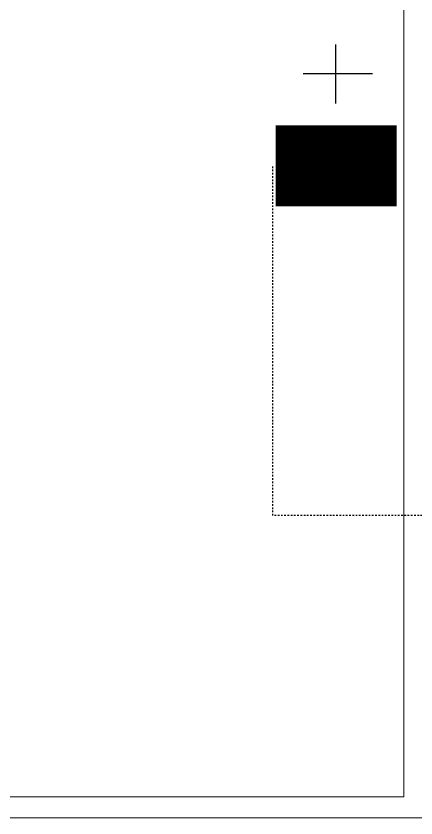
# Model space of a CAD drawing. Header units: feet. Extents: x -9903 to 12307, y -41 to 4121.
# Drawn here: x 5453.1 to 5477.73, y 1367.01 to 1416.39 of the extents above; entities that cross this region are included whole.
import ezdxf

# ---------------------------------------------------------------- set-up
doc = ezdxf.new("R2010")
doc.units = ezdxf.units.FT
doc.header["$MEASUREMENT"] = 0
doc.linetypes.add('HIDDEN', pattern=[0.375, 0.25, -0.125])
for name, color, linetype in [('E-HARN-COMP', 8, 'Continuous'), ('E-TRUNK-CABLE-POS', 6, 'HIDDEN'), ('Polarity-Text', 7, 'Continuous')]:
    doc.layers.add(name, color=color, linetype=linetype)

# ---------------------------------------------------------------- blocks, each defined once
blk = doc.blocks.new('A$C47dfd34d')
at = {"lineweight": 5}
for points in [[(5.7781, 0), (5.7781, 0.41332), (5.98142, 0.41332), (5.98142, 0)], [(5.78476, 0.00667), (5.78476, 0.40665), (5.97476, 0.40665), (5.97476, 0.00667)]]:
    blk.add_lwpolyline(points, close=True, dxfattribs=at)

msp = doc.modelspace()

# ---------------------------------------------------------------- linework, layer by layer
at = {"layer": 'E-HARN-COMP', "const_width": 5}
msp.add_lwpolyline([(5469.093, 1407.168), (5476.548, 1407.168)], dxfattribs=at)
at = {"layer": 'E-TRUNK-CABLE-POS', "ltscale": 0.1}
msp.add_lwpolyline([(5503.517, 1385.633), (5468.911, 1385.633), (5468.911, 1407.168)], dxfattribs=at)
at = {"layer": 'Polarity-Text'}
for p, q in [((5472.783, 1414.633), (5472.783, 1411.013)), ((5475.059, 1412.823), (5470.785, 1412.823))]:
    msp.add_line(p, q, dxfattribs=at)

# ---------------------------------------------------------------- block references
at = {"xscale": 194.318304, "yscale": 194.318304, "zscale": 194.318304}
msp.add_blockref('A$C47dfd34d', (4315.98, 1367.01), dxfattribs=at)

doc.saveas('drawing.dxf')
